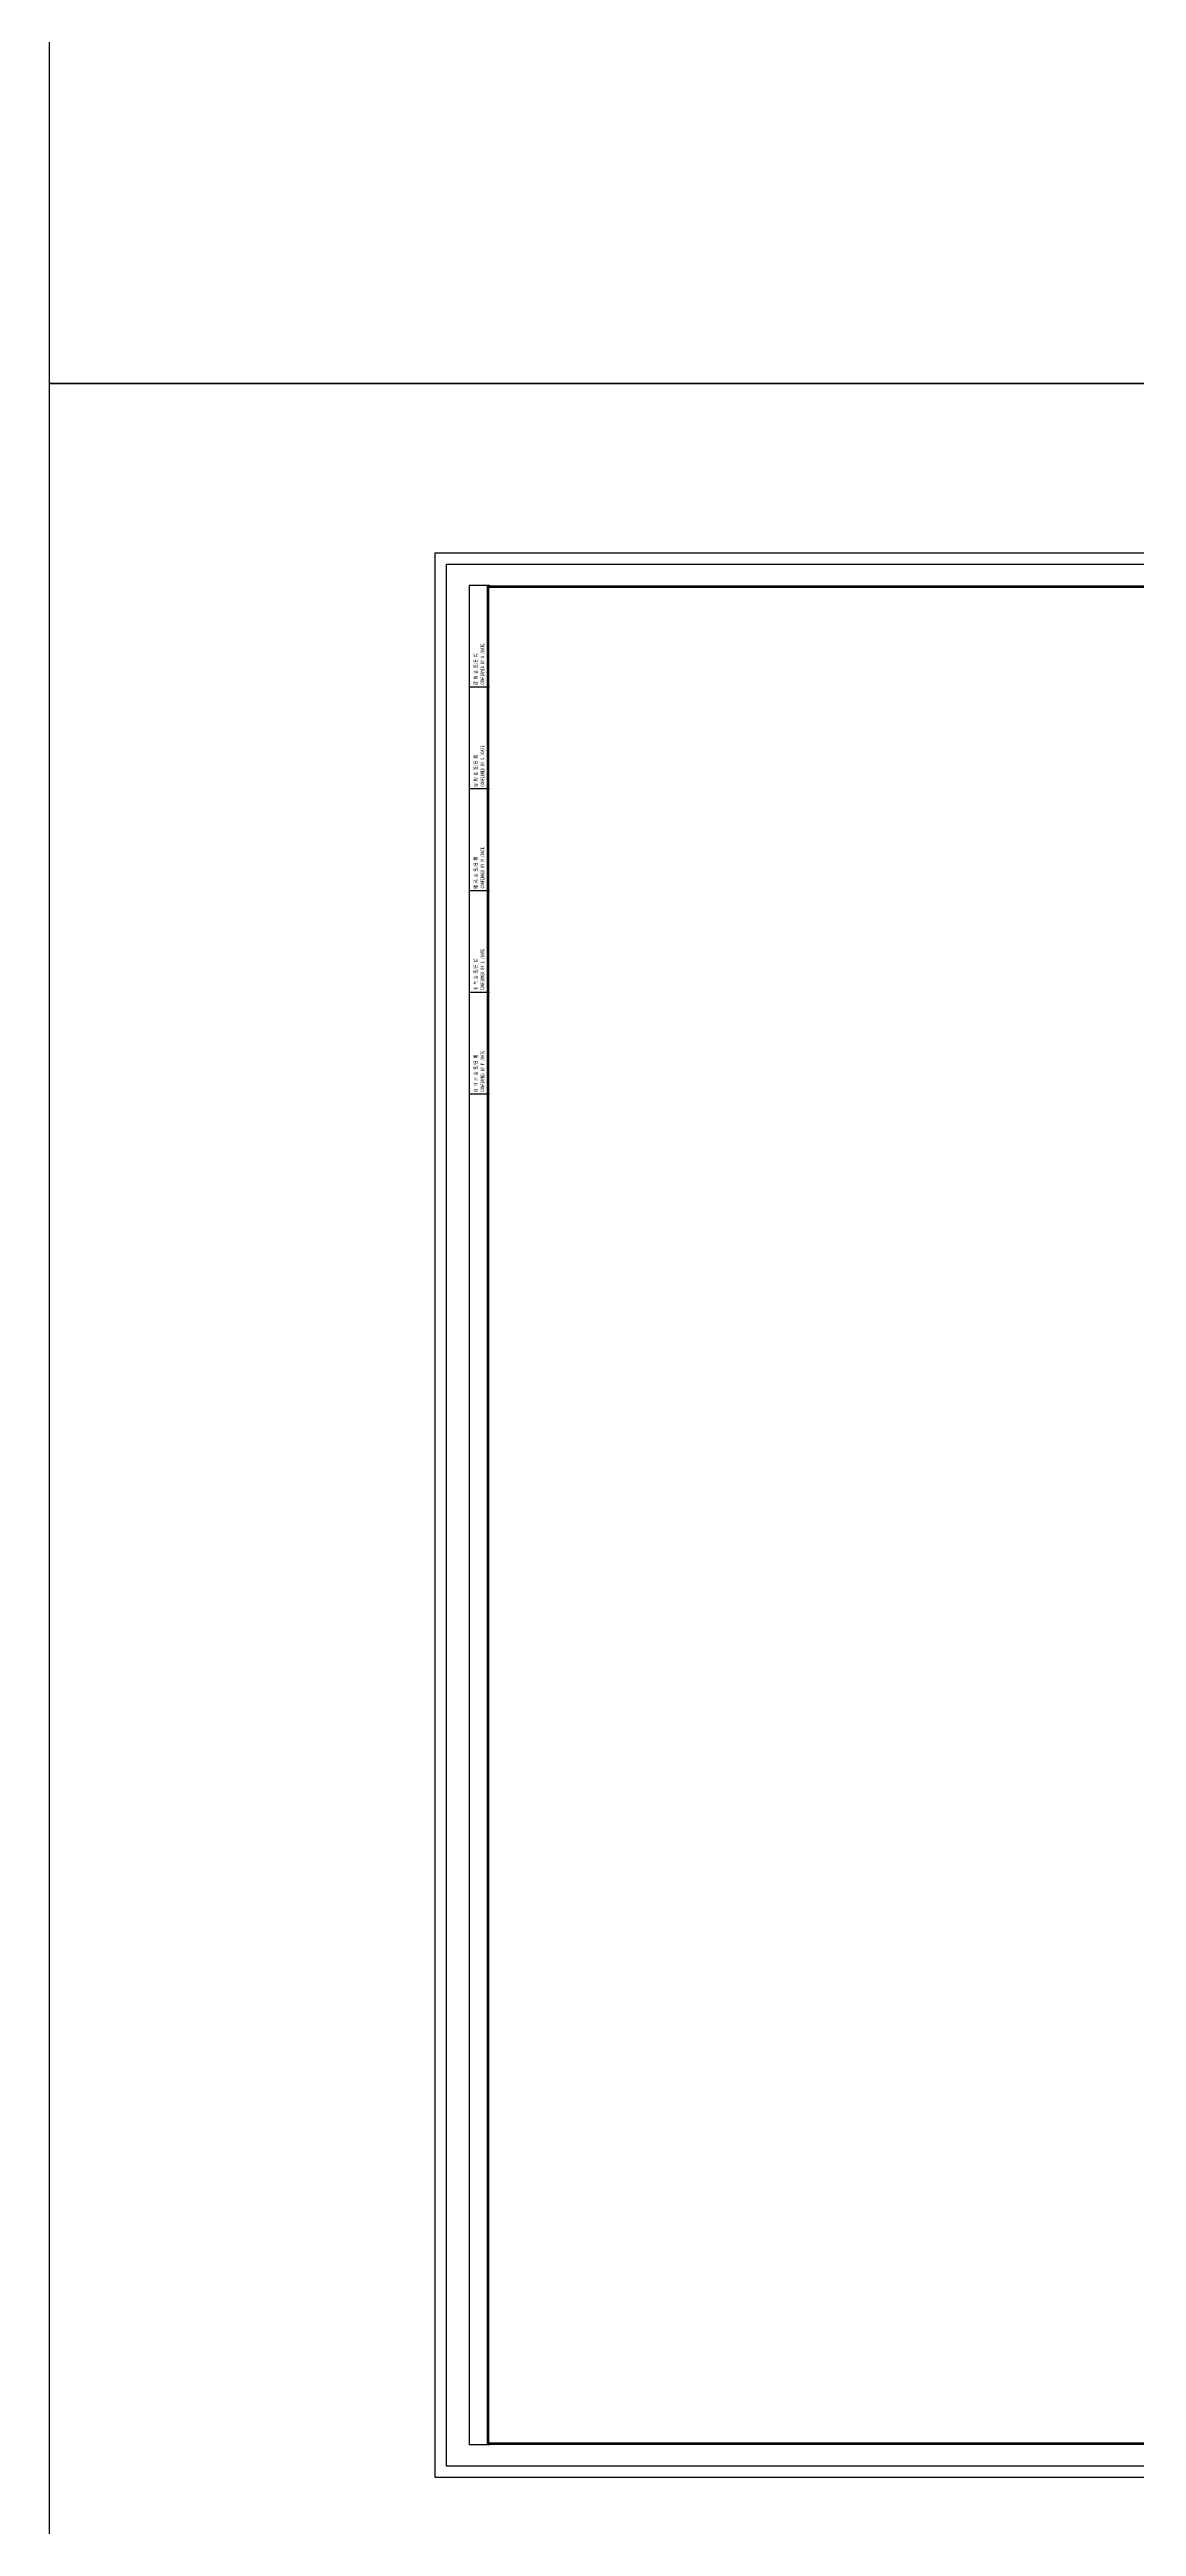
# Model space of a CAD drawing. Header units: millimetres. Extents: x -1048436 to -185795, y -983427 to 400387.
# Drawn here: x -821820 to -749677, y -88658 to 75624 of the extents above; entities that cross this region are included whole.
import ezdxf
from ezdxf.enums import TextEntityAlignment as Align

# ---------------------------------------------------------------- set-up
doc = ezdxf.new("R2010")
doc.units = ezdxf.units.MM
doc.header["$LTSCALE"] = 500
for name, color, linetype in [('2017_11-sheet-L2$0$C-SHET-TTLB', 11, 'Continuous'), ('C-SHET-TTLB', 11, 'Continuous'), ('SPACE', 7, 'Continuous')]:
    doc.layers.add(name, color=color, linetype=linetype)
doc.styles.add('2017_11-sheet-L2$0$SHEET-ECADI', font='simhei.ttf', dxfattribs={"width": 0.7})
doc.styles.add('ECADI', font='hzs.shx', dxfattribs={"width": 0.7, "bigfont": 'hztxt.shx'})

# ---------------------------------------------------------------- blocks, each defined once
blk = doc.blocks.new('2017_11-sheet-L2$0$2014SHEET-L')
at = {"layer": '2017_11-sheet-L2$0$C-SHET-TTLB'}
for p, q in [((0, -45), (-9, -45)), ((0, -90), (-9, -90)), ((0, -135), (-9, -135)), ((0, -180), (-9, -180)), ((0, -225), (-9, -225))]:
    blk.add_line(p, q, dxfattribs=at)
at = {"layer": '2017_11-sheet-L2$0$C-SHET-TTLB', "style": '2017_11-sheet-L2$0$SHEET-ECADI', "width": 0.7}
for s, p in [('建 筑 会 签/日 期', (-5.2, -44)), ('CONFIRMED BY A /DATE', (-2.3, -44)), ('结 构 会 签/日 期', (-5.2, -89)), ('CONFIRMED BY S /DATE', (-2.3, -89)), ('CONFIRMED BY M /DATE', (-2.3, -134)), ('暖 动 会 签/日 期', (-5.2, -134)), ('CONFIRMED BY E /DATE', (-2.3, -179)), ('电 气 会 签/日 期', (-5.2, -179)), ('给 排 水 会 签/日 期', (-5.2, -224)), ('CONFIRMED BY P /DATE', (-2.3, -224))]:
    blk.add_text(s, height=1.6, rotation=90, dxfattribs=at).set_placement(p)
blk = doc.blocks.new('2017_11-sheet-L2', base_point=(18.4, 410))
at = {"layer": '2017_11-sheet-L2$0$C-SHET-TTLB'}
blk.add_blockref('2017_11-sheet-L2$0$2014SHEET-L', (19, 410.6), dxfattribs=at)
blk = doc.blocks.new('集团图框A0')
at = {"layer": 'C-SHET-TTLB'}
for p, q in [((-168.3, -1226.8), (-168.3, -2049)), ((-159.3, -1226.8), (-168.3, -1226.8)), ((-159.3, -2049), (-168.3, -2049))]:
    blk.add_line(p, q, dxfattribs=at)
for points in [[(1015.7, -1212.4), (1015.7, -2063.4), (-183.3, -2063.4), (-183.3, -1212.4)], [(1010.7, -1217.4), (1010.7, -2058.4), (-178.3, -2058.4), (-178.3, -1217.4)]]:
    blk.add_lwpolyline(points, close=True, dxfattribs=at)
at = {"layer": 'C-SHET-TTLB', "const_width": 1.2}
blk.add_lwpolyline([(-159.9, -1227.4), (1000.7, -1227.4), (1000.7, -2048.4), (-159.9, -2048.4)], close=True, dxfattribs=at)
at = {"layer": 'C-SHET-TTLB'}
blk.add_blockref('2017_11-sheet-L2', (-159.9, -1227.4), dxfattribs=at)
at = {"color": 2, "style": 'ECADI', "width": 0.7}
for tag, p in [('序号2', (929.6, -1751.6)), ('序号1', (929.6, -1745.7)), ('记要2', (957.8, -1751.6)), ('记要1', (957.8, -1745.7)), ('日期2', (993.1, -1751.4)), ('日期1', (993.1, -1745.6)), ('序号3', (929.6, -1757.5)), ('序号4', (929.6, -1763.4)), ('记要3', (957.8, -1757.5)), ('记要4', (957.8, -1763.4)), ('日期4', (993.1, -1763.2)), ('日期3', (993.1, -1757.3)), ('合作设计单位', (962.4, -1906.6)), ('审定人', (961.7, -1925.6)), ('审核人', (961.7, -1935.1)), ('设计总负责人', (961.7, -1944.8)), ('专业负责人', (961.7, -1955.6)), ('校对人', (961.7, -1965.8)), ('设计人', (961.7, -1975.7)), ('建设单位上', (964.3, -1983.8)), ('建设单位中', (964.3, -1987.7)), ('建设单位下', (964.3, -1991.6)), ('项目名称上', (964.2, -1996.1)), ('项目名称中', (964.2, -2000.2)), ('项目名称下', (964.2, -2004.2)), ('子项', (963.5, -2010.8)), ('图名上', (964.4, -2017.4)), ('图名中', (964.4, -2021.3)), ('图名下', (964.4, -2025.5)), ('工程编号', (947, -2031.4)), ('比例', (945.8, -2038)), ('专业', (983.6, -2037.8)), ('阶段', (983.8, -2031.5)), ('日期', (946, -2044.6)), ('图别、图号', (985.9, -2044.7))]:
    blk.add_attdef(tag, text='', height=3.5, dxfattribs=at).set_placement(p, align=Align.MIDDLE)
blk = doc.blocks.new('A0')
blk.add_blockref('集团图框A0', (-1070456.3, -656962.7))

msp = doc.modelspace()

# ---------------------------------------------------------------- linework, layer by layer
at = {"layer": 'SPACE', "linetype": 'Continuous'}
for points in [[(-821819.6, 201981.5), (-611819.6, 201981.5), (-611819.6, 53481.5), (-821819.6, 53481.5), (-821819.6, 201981.5)], [(-821819.6, 53481.5), (-611819.6, 53481.5), (-611819.6, -95018.5), (-821819.6, -95018.5), (-821819.6, 53481.5)]]:
    msp.add_lwpolyline(points, dxfattribs=at)

# ---------------------------------------------------------------- block references
at = {"xscale": 150, "yscale": 150, "zscale": 150}
msp.add_blockref('A0', (159799713.8, 98768506.5), dxfattribs=at)

doc.saveas('drawing.dxf')
